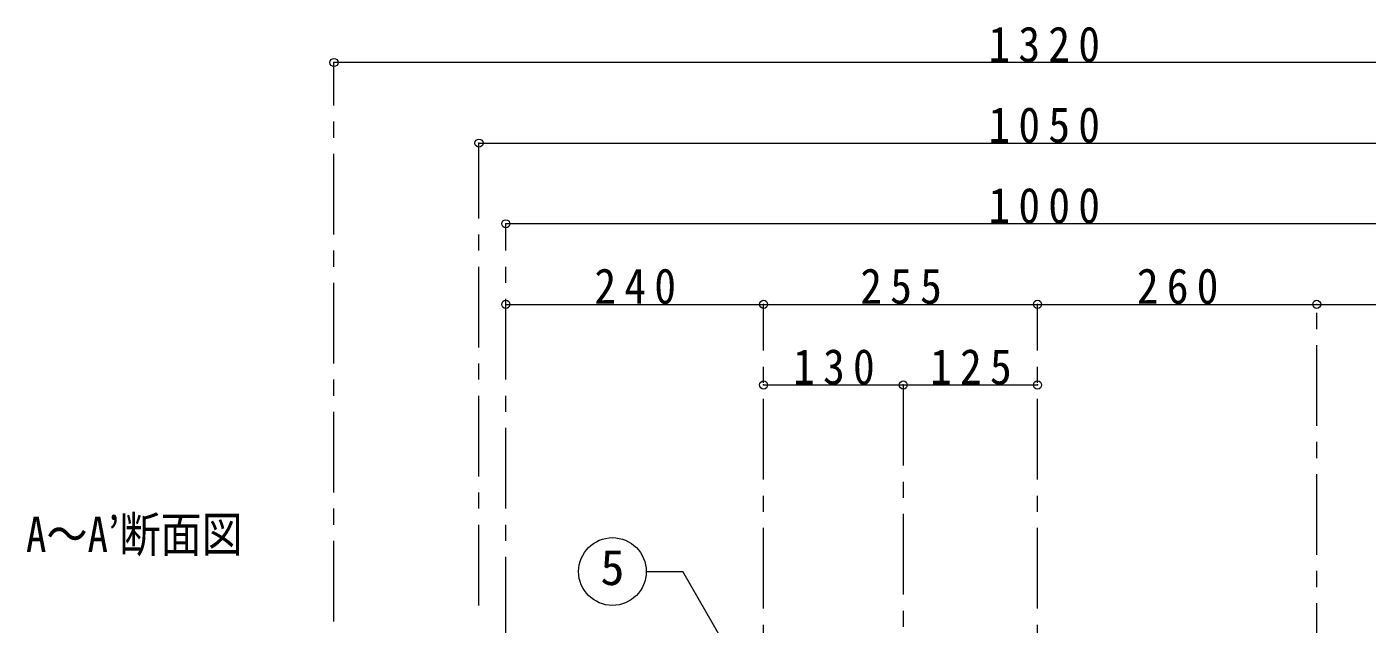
# Model space of a CAD drawing. Units: millimetres at full size, sheet at 1:15; some dimension numbers follow another scale. Extents: x -3171 to 2904, y -2098 to 2117.
# Drawn here: x -2322 to -1074, y -285 to 270 of the extents above; entities that cross this region are included whole.
import ezdxf
from ezdxf.enums import TextEntityAlignment as Align

# ---------------------------------------------------------------- set-up
doc = ezdxf.new("R2010")
doc.units = ezdxf.units.MM
doc.header["$LTSCALE"] = 15
doc.header["$PDMODE"] = 32
doc.header["$PDSIZE"] = 7.5
doc.linetypes.add('CHAIN1', pattern=[8, 5, -1, 1, -1])
doc.layers.add('0-0_ﾚｲﾔ1', color=4, linetype='Continuous', lineweight=9)
doc.styles.add('ＭＳ ゴシック', font='')
doc.styles.get('ＭＳ ゴシック').set_extended_font_data('MS Gothic')

msp = doc.modelspace()

# ---------------------------------------------------------------- linework, layer by layer
at = {"layer": '0-0_ﾚｲﾔ1', "linetype": 'CHAIN1'}
for p, q in [((-2035.88, -282.95), (-2035.88, 237.05)), ((-1900.88, -267.95), (-1900.88, 162.05)), ((-1875.88, -297.95), (-1875.88, 87.05)), ((-1635.88, -390.95), (-1635.88, 12.05)), ((-1380.88, -390.95), (-1380.88, 12.05)), ((-1120.88, -340.95), (-1120.88, 12.05)), ((-1505.88, -62.95), (-1505.88, -690.45))]:
    msp.add_line(p, q, dxfattribs=at)
at = {"layer": '0-0_ﾚｲﾔ1'}
for p, q in [((-715.88, 237.05), (-2035.88, 237.05)), ((-1900.88, 162.05), (-850.88, 162.05)), ((-875.88, 87.05), (-1875.88, 87.05)), ((-1875.88, 12.05), (-1635.88, 12.05)), ((-1635.88, 12.05), (-1380.88, 12.05)), ((-1380.88, 12.05), (-1120.88, 12.05)), ((-1120.88, 12.05), (-875.88, 12.05)), ((-1635.88, -62.95), (-1505.88, -62.95)), ((-1505.88, -62.95), (-1380.88, -62.95))]:
    msp.add_line(p, q, dxfattribs=at)
at = {"layer": '0-0_ﾚｲﾔ1', "color": 7, "lineweight": 18}
for p in [(-1745.09, -236.48), (-1630.98, -375.2)]:
    msp.add_line(p, (-1711.07, -236.48), dxfattribs=at)
msp.add_circle((-1776.59, -236.48), 31.5, dxfattribs=at)
at = {"layer": '0-0_ﾚｲﾔ1'}
for p in [(-2035.88, 237.05), (-1900.88, 162.05), (-1875.88, 87.05), (-1875.88, 12.05), (-1635.88, 12.05), (-1380.88, 12.05), (-1120.88, 12.05), (-1635.88, -62.95), (-1505.88, -62.95), (-1380.88, -62.95)]:
    msp.add_point(p, dxfattribs=at)

# ---------------------------------------------------------------- texts
at = {"layer": '0-0_ﾚｲﾔ1', "color": 7, "style": 'ＭＳ ゴシック', "width": 0.85}
msp.add_text('A～A’断面図', height=32.99, dxfattribs=at).set_placement((-2322.67, -228.31), align=Align.BOTTOM_LEFT)
at = {"layer": '0-0_ﾚｲﾔ1', "color": 7, "style": 'ＭＳ ゴシック'}
msp.add_text('5', height=32.99, dxfattribs=at).set_placement((-1787.84, -258.98), align=Align.BOTTOM_LEFT)
at = {"layer": '0-0_ﾚｲﾔ1', "color": 7, "char_height": 32.99, "attachment_point": 7, "style": 'ＭＳ ゴシック'}
for s, insert in [('\\T1.38;\\W0.9;1320', (-1426.51, 237.05)), ('\\T1.38;\\W0.9;1050', (-1426.51, 162.05)), ('\\T1.38;\\W0.9;1000', (-1426.51, 87.05)), ('\\T1.38;\\W0.9;240', (-1793.38, 12.05)), ('\\T1.38;\\W0.9;255', (-1545.88, 12.05)), ('\\T1.38;\\W0.9;260', (-1288.38, 12.05)), ('\\T1.38;\\W0.9;130', (-1608.38, -62.95)), ('\\T1.38;\\W0.9;125', (-1480.88, -62.95))]:
    msp.add_mtext(s, dxfattribs=dict(at, insert=insert))

doc.saveas('drawing.dxf')
